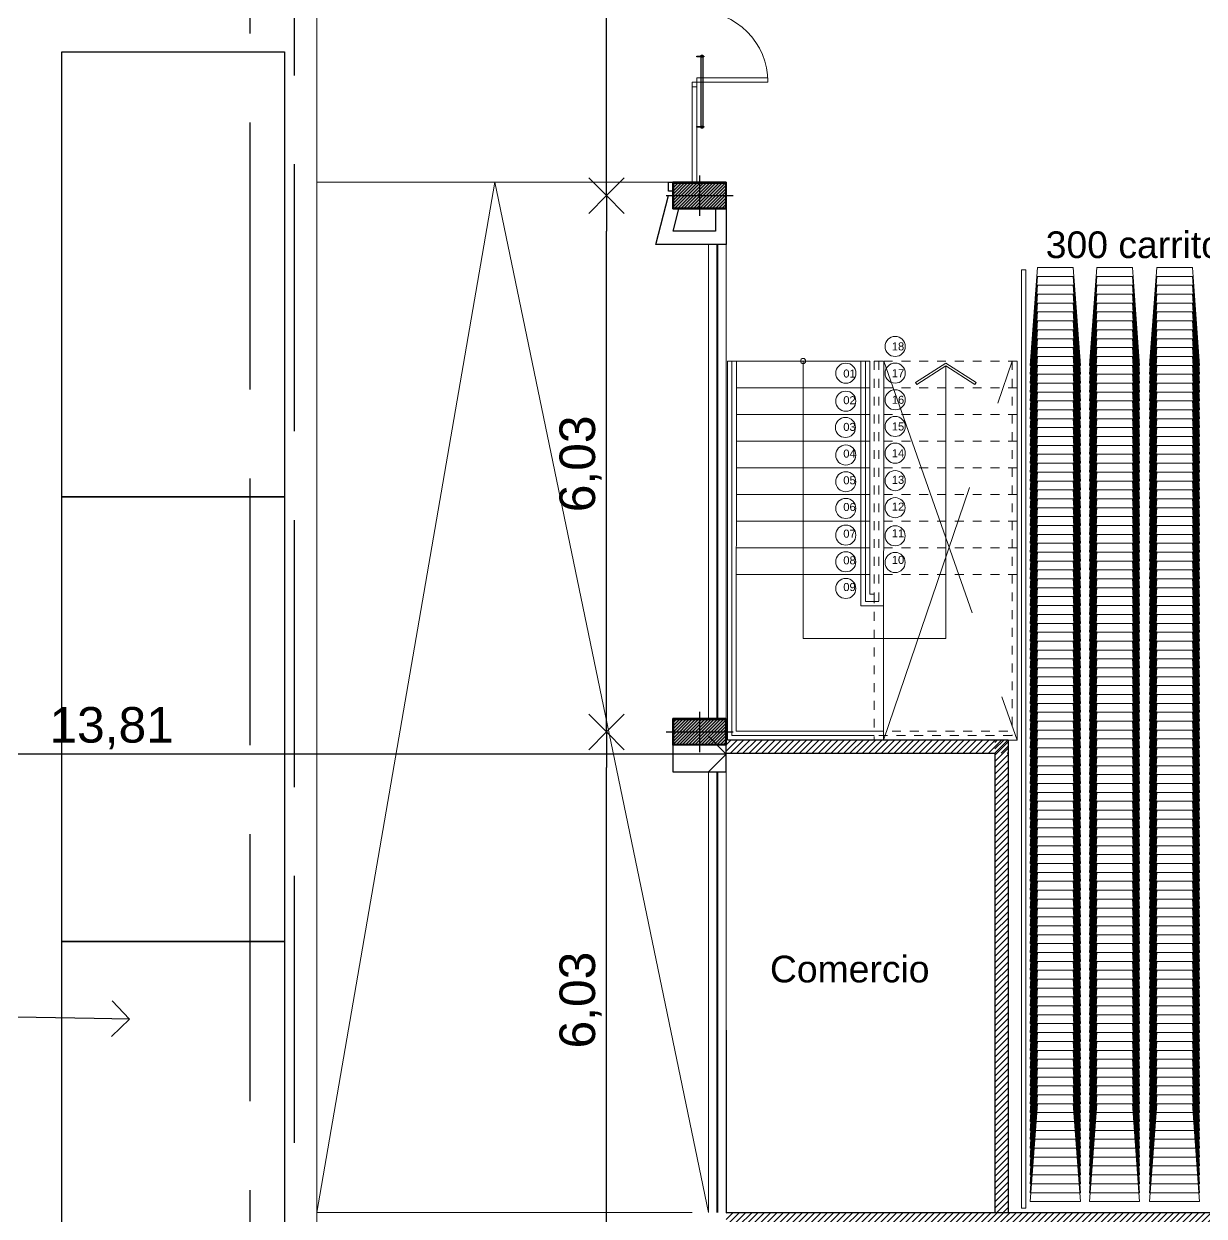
# Model space of a CAD drawing. Extents: x 306 to 2240, y 18 to 779.
# Drawn here: x 636.75 to 650.01, y 349.75 to 363.15 of the extents above; entities that cross this region are included whole.
import ezdxf

# ---------------------------------------------------------------- set-up
doc = ezdxf.new("R2010")
doc.units = 0
doc.header["$MEASUREMENT"] = 0
doc.header["$PDMODE"] = 3
doc.linetypes.add('15', pattern=[4, 3, -1])
doc.linetypes.add('DASHED', pattern=[0.75, 0.5, -0.25])
for name, color, linetype in [('1005', 3, '15'), ('Aberturas', 2, 'Continuous'), ('Alzado 01', 1, 'Continuous'), ('CONTORNOS', 1, 'Continuous'), ('COTAS', 2, 'Continuous'), ('DURLOCK', 40, 'Continuous'), ('EQUIPAMIENTO SUPER', 1, 'Continuous'), ('EQUIPAMIENTOS APOYO', 1, 'Continuous'), ('Escalera', 2, 'Continuous'), ('Estructura Color', 90, 'Continuous'), ('Estructura Textura', 1, 'Continuous'), ('FORMAVIGAS', 1, 'Continuous'), ('muros', 6, 'Continuous'), ('Nombre de locales', 3, 'Continuous'), ('Pilares', 4, 'Continuous'), ('PILARES SUBSUELO', 6, 'Continuous'), ('Piso', 1, 'Continuous'), ('Proyeccion', 1, 'Continuous'), ('SANITARIOS', 1, 'Continuous'), ('Telaio', 7, 'Continuous'), ('VIDRIO', 8, 'Continuous')]:
    doc.layers.add(name, color=color, linetype=linetype)
doc.styles.add('arial', font='arial.ttf')
doc.styles.get("Standard").update_dxf_attribs({"font": 'arial.ttf'})
doc.dimstyles.new('Cota 200', dxfattribs={"dimtxt": 0.4, "dimasz": 0.4, "dimexe": 1.25, "dimexo": 0.625, "dimgap": 0.05, "dimtad": 1, "dimzin": 1, "dimtxsty": 'arial', "dimblk": 'OPEN90', "dimcen": 0, "dimse1": 1, "dimse2": 1, "dimclrd": 1, "dimclrt": 2, "dimadec": 0, "dimazin": 0, "dimtfac": 1, "dimtix": 1, "dimtmove": 0, "dimatfit": 3, "dimldrblk": 'OPEN90', "dimfxl": 1, "dimarcsym": 0})

# ---------------------------------------------------------------- blocks, each defined once
blk = doc.blocks.new('_Open90')
at = {"color": 0, "linetype": 'ByBlock', "lineweight": -2}
for p, q in [((-0.5, 0.5), (0, 0)), ((0, 0), (-1, 0)), ((0, 0), (-0.5, -0.5))]:
    blk.add_line(p, q, dxfattribs=at)
blk = doc.blocks.new('*D141')
at = {"layer": 'COTAS', "color": 1, "linetype": 'Continuous', "lineweight": -2, "transparency": 16777216}
blk.add_line((644.24, 354.943), (631.228, 354.943), dxfattribs=at)
at = {"layer": 'Defpoints', "color": 0, "transparency": 16777216}
for p in [(630.828, 355.366), (644.64, 355.288, 0), (630.828, 354.943)]:
    blk.add_point(p, dxfattribs=at)
at = {"layer": 'COTAS', "color": 1, "lineweight": -2, "transparency": 16777216, "xscale": 0.4, "yscale": 0.4, "zscale": 0.4, "rotation": 180}
blk.add_blockref('_Open90', (630.828, 354.943), dxfattribs=at)
at = {"layer": 'COTAS', "color": 1, "lineweight": -2, "transparency": 16777216, "xscale": 0.4, "yscale": 0.4, "zscale": 0.4}
blk.add_blockref('_Open90', (644.64, 354.943), dxfattribs=at)
at = {"layer": 'COTAS', "color": 2, "transparency": 16777216, "insert": (637.734, 355.234), "char_height": 0.4, "attachment_point": 5, "style": 'arial'}
blk.add_mtext('13,81', dxfattribs=at)
blk = doc.blocks.new('*D142')
at = {"layer": 'COTAS', "color": 1, "linetype": 'Continuous', "lineweight": -2, "transparency": 16777216}
blk.add_line((637.536, 351.97), (631.175, 352.072), dxfattribs=at)
at = {"layer": 'Defpoints', "color": 0, "transparency": 16777216}
for p in [(630.775, 352.079), (630.771, 351.79), (637.931, 351.675, 0)]:
    blk.add_point(p, dxfattribs=at)
at = {"layer": 'COTAS', "color": 1, "lineweight": -2, "transparency": 16777216, "xscale": 0.4, "yscale": 0.4, "zscale": 0.4}
for p, rotation in [((630.775, 352.079), 179.0799777979095), ((637.936, 351.964), 359.0799777979095)]:
    blk.add_blockref('_Open90', p, dxfattribs=dict(at, rotation=rotation))
at = {"layer": 'COTAS', "color": 2, "transparency": 16777216, "insert": (634.36, 352.311), "char_height": 0.4, "attachment_point": 5, "rotation": 359.08, "style": 'arial'}
blk.add_mtext('7,16', dxfattribs=at)
blk = doc.blocks.new('ecalera')
at = {"layer": '1005', "color": 1, "linetype": 'DASHED', "lineweight": 0, "ltscale": 0.1}
for p, q in [((-1.604, 4.26), (-1.604, 1.64)), ((-1.552, 4.26), (-1.554, 1.558)), ((-1.499, 4.26), (0.001, 4.26)), ((-1.499, 3.96), (0.001, 3.96)), ((-1.499, 3.66), (0.001, 3.66)), ((-1.499, 3.36), (0.001, 3.36)), ((-1.499, 3.06), (0.001, 3.06)), ((-1.499, 2.76), (0.001, 2.76)), ((-1.499, 2.46), (0.001, 2.46)), ((-1.499, 2.16), (0.001, 2.16)), ((-1.499, 1.86), (0.001, 1.86)), ((-1.604, 1.64), (-1.605, 0)), ((-1.605, 0.1), (-0.105, 0.1)), ((-0.055, 0.05), (-1.605, 0.05))]:
    blk.add_line(p, q, dxfattribs=at)
at = {"layer": '1005', "lineweight": 0}
for p, q in [((-1.502, 0), (-0.054, 4.26)), ((-1.499, 4.26), (0, 0))]:
    blk.add_line(p, q, dxfattribs=at)
at = {"layer": 'Escalera', "linetype": 'Continuous', "lineweight": 0, "ltscale": 0.1}
for p, q in [((-3.254, 4.261), (-3.255, 0.001)), ((-3.204, 4.261), (-3.205, 0.051)), ((-3.154, 4.261), (-3.155, 0.101)), ((-1.654, 4.26), (-3.154, 4.261)), ((-1.754, 4.26), (-1.754, 1.508)), ((-1.704, 4.26), (-1.704, 1.558)), ((-1.654, 4.26), (-1.654, 1.64)), ((-1.654, 3.96), (-3.154, 3.961)), ((-1.654, 3.66), (-3.154, 3.661)), ((-1.654, 3.36), (-3.154, 3.361)), ((-1.654, 3.06), (-3.154, 3.061)), ((-1.654, 2.76), (-3.154, 2.761)), ((-1.654, 2.46), (-3.154, 2.461)), ((-1.654, 2.16), (-3.154, 2.161)), ((-1.654, 1.86), (-3.154, 1.861)), ((-1.604, 1.64), (-1.654, 1.64)), ((-1.604, 1.508), (-1.754, 1.508)), ((-1.604, 1.558), (-1.704, 1.558)), ((-3.255, 0.001), (-1.605, 0)), ((-1.605, 0.05), (-3.205, 0.051)), ((-1.605, 0.1), (-3.155, 0.101))]:
    blk.add_line(p, q, dxfattribs=at)
at = {"layer": 'Escalera', "linetype": 'DASHED', "lineweight": 0, "ltscale": 0.1}
for p, q in [((-3.254, 4.261), (-3.204, 4.261)), ((-3.204, 4.261), (-3.154, 4.261))]:
    blk.add_line(p, q, dxfattribs=at)
at = {"layer": 'Escalera', "color": 1, "linetype": 'DASHED', "lineweight": 0, "ltscale": 0.1}
for p, q in [((-1.604, 4.26), (-1.5, 4.26)), ((-0.054, 4.26), (-0.055, 0.05)), ((-0.054, 4.26), (0.002, 4.26))]:
    blk.add_line(p, q, dxfattribs=at)
at = {"layer": 'FORMAVIGAS', "lineweight": 0}
blk.add_line((-1.499, 4.26), (-1.502, 0), dxfattribs=at)
at = {"layer": 'Piso', "lineweight": 0}
for p in [(0.001, 4.26), (-1.605, 0)]:
    blk.add_line(p, (0, 0), dxfattribs=at)
blk.add_circle((-2.404, 4.261), 0.0291, dxfattribs=at)
at = {"layer": 'Proyeccion', "lineweight": 0}
for centre in [(-1.37, 4.425), (-1.924, 4.124), (-1.37, 4.125), (-1.925, 3.809), (-1.37, 3.825), (-1.929, 3.514), (-1.37, 3.525), (-1.925, 3.204), (-1.37, 3.225), (-1.925, 2.904), (-1.37, 2.916), (-1.925, 2.604), (-1.371, 2.612), (-1.925, 2.304), (-1.371, 2.296), (-1.925, 2.004), (-1.371, 1.996), (-1.925, 1.704)]:
    blk.add_circle(centre, 0.113, dxfattribs=at)
at = {"layer": 'SANITARIOS', "lineweight": 0}
for p, q in [((-1.604, 1.558), (-1.554, 1.558)), ((-1.604, 1.508), (-1.504, 1.508))]:
    blk.add_line(p, q, dxfattribs=at)
blk.add_lwpolyline([(-0.801, 4.205), (-0.802, 1.14), (-2.405, 1.141), (-2.404, 4.261)], dxfattribs=at)
blk.add_lwpolyline([(-0.473, 3.998), (-0.46, 4.019), (-0.801, 4.235), (-1.141, 4.019), (-1.128, 3.998), (-0.801, 4.206)], close=True, dxfattribs=at)
at = {"layer": 'Escalera', "lineweight": 0, "char_height": 0.09, "width": 0.16127, "attachment_point": 9, "rotation": 359.9805}
for s, insert in [('18', (-1.268, 4.379)), ('01', (-1.813, 4.074)), ('17', (-1.268, 4.079)), ('02', (-1.813, 3.774)), ('16', (-1.268, 3.779)), ('03', (-1.813, 3.474)), ('15', (-1.268, 3.479)), ('04', (-1.813, 3.174)), ('14', (-1.268, 3.179)), ('05', (-1.813, 2.874)), ('13', (-1.268, 2.879)), ('06', (-1.813, 2.574)), ('12', (-1.268, 2.579)), ('07', (-1.813, 2.274)), ('11', (-1.268, 2.279)), ('08', (-1.813, 1.974)), ('10', (-1.268, 1.979)), ('09', (-1.813, 1.674))]:
    blk.add_mtext(s, dxfattribs=dict(at, insert=insert))
blk = doc.blocks.new('p 80 mampara')
at = {"lineweight": 0}
blk.add_line((0, 0.85), (0.05, 0.85), dxfattribs=at)
for points in [[(-0.8, 0.05), (0, 0.05), (0, 0.1), (-0.8, 0.1)], [(0.05, 0), (0, 0), (0, 0.05), (0.05, 0.05)]]:
    blk.add_lwpolyline(points, close=True, dxfattribs=at)
blk.add_arc((0, 0.05), 0.8, 90, 180, dxfattribs=at)
blk = doc.blocks.new('barra antipanico')
at = {"layer": 'EQUIPAMIENTO SUPER'}
for points in [[(645.655, 363.141), (645.655, 363.151), (645.735, 363.151), (645.735, 363.141)], [(645.705, 363.151), (645.705, 363.161), (645.725, 363.161), (645.725, 363.151)], [(645.705, 362.361), (645.705, 363.141), (645.725, 363.141), (645.725, 362.361)], [(645.655, 362.351), (645.655, 362.361), (645.735, 362.361), (645.735, 362.351)], [(645.705, 362.341), (645.705, 362.351), (645.725, 362.351), (645.725, 362.341)]]:
    blk.add_lwpolyline(points, close=True, dxfattribs=at)
blk = doc.blocks.new('Pilar 30x60')
at = {"layer": 'Estructura Color'}
h = blk.add_hatch(color=256, dxfattribs=at)
h.dxf.hatch_style = 1
h.paths.add_polyline_path([(-0.59, -0.14), (-0.59, 0.14), (-0.01, 0.14), (-0.01, -0.14)])
at = {"layer": 'Estructura Textura'}
h = blk.add_hatch(dxfattribs=at)
h.set_pattern_fill('_USER', color=256, scale=0.025, angle=45, pattern_type=0)
h.set_pattern_definition([(45, (0, 0), (-0.0176777, 0.0176777), [])])
h.paths.add_polyline_path([(-0.6, -0.15), (-0.6, 0.15), (0, 0.15), (0, -0.15)])
at = {"layer": 'Estructura Color'}
blk.add_lwpolyline([(-0.59, -0.14), (-0.59, 0.14), (-0.01, 0.14), (-0.01, -0.14)], close=True, dxfattribs=at)
at = {"layer": 'PILARES SUBSUELO', "color": 1}
for p, q in [((-0.3, 0.227), (-0.3, -0.227)), ((-0.677, 0), (0.077, 0))]:
    blk.add_line(p, q, dxfattribs=at)
at = {"layer": 'PILARES SUBSUELO'}
blk.add_lwpolyline([(-0.6, -0.15), (-0.6, 0.15), (0, 0.15), (0, -0.15)], close=True, dxfattribs=at)
blk = doc.blocks.new('A$C0D4F00F9')
at = {"layer": 'muros', "color": 5}
for p, q in [((0.7, 0.791), (0, 0.791)), ((0, 0.791), (0, 0)), ((0.4, 0.671), (0.15, 0.671)), ((0.15, 0.671), (0.15, 0.193)), ((0.7, 0.141), (0.7, 0.791)), ((0, 0), (0.55, 0.141)), ((0.15, 0.193), (0.4, 0.258)), ((0.55, 0.141), (0.55, 0.191)), ((0.55, 0.191), (0.6, 0.191)), ((0.6, 0.191), (0.6, 0.141)), ((0.6, 0.141), (0.7, 0.141))]:
    blk.add_line(p, q, dxfattribs=at)
at = {"layer": 'Pilares'}
blk.add_lwpolyline([(0.4, 0.791), (0.7, 0.791), (0.7, 0.191), (0.4, 0.191)], close=True, dxfattribs=at)
blk = doc.blocks.new('*D470')
at = {"color": 1, "linetype": 'Continuous', "lineweight": -2, "transparency": 16777216}
blk.add_line((623.61, 403.022), (623.61, 343.533), dxfattribs=at)
at = {"layer": 'Defpoints', "color": 0, "transparency": 16777216}
for p in [(643.963, 403.422, 0), (623.61, 343.133), (643.963, 343.133, 0)]:
    blk.add_point(p, dxfattribs=at)
at = {"color": 1, "lineweight": -2, "transparency": 16777216, "xscale": 0.4, "yscale": 0.4, "zscale": 0.4}
for p, rotation in [((623.61, 403.422), 90), ((623.61, 343.133), 270)]:
    blk.add_blockref('_Open90', p, dxfattribs=dict(at, rotation=rotation))
at = {"color": 2, "transparency": 16777216, "insert": (623.32, 373.278), "char_height": 0.4, "attachment_point": 5, "rotation": 90, "style": 'arial'}
blk.add_mtext('60,29', dxfattribs=at)
blk = doc.blocks.new('*D473')
at = {"color": 1, "linetype": 'Continuous', "lineweight": -2, "transparency": 16777216}
blk.add_line((643.294, 349.562), (643.294, 354.791), dxfattribs=at)
at = {"layer": 'Defpoints', "color": 0, "transparency": 16777216}
for p in [(643.294, 355.191, 0), (643.294, 355.191), (643.294, 349.162)]:
    blk.add_point(p, dxfattribs=at)
at = {"color": 1, "lineweight": -2, "transparency": 16777216, "xscale": 0.4, "yscale": 0.4, "zscale": 0.4}
for p, rotation in [((643.294, 355.191), 90), ((643.294, 349.162), 270)]:
    blk.add_blockref('_Open90', p, dxfattribs=dict(at, rotation=rotation))
at = {"color": 2, "transparency": 16777216, "insert": (643.003, 352.177), "char_height": 0.4, "attachment_point": 5, "rotation": 90, "style": 'arial'}
blk.add_mtext('6,03', dxfattribs=at)
blk = doc.blocks.new('*D474')
at = {"color": 1, "linetype": 'Continuous', "lineweight": -2, "transparency": 16777216}
blk.add_line((643.294, 355.591), (643.294, 360.82), dxfattribs=at)
at = {"layer": 'Defpoints', "color": 0, "transparency": 16777216}
for p in [(643.294, 361.22, 0), (643.294, 361.22), (643.294, 355.191)]:
    blk.add_point(p, dxfattribs=at)
at = {"color": 1, "lineweight": -2, "transparency": 16777216, "xscale": 0.4, "yscale": 0.4, "zscale": 0.4}
for p, rotation in [((643.294, 361.22), 90), ((643.294, 355.191), 270)]:
    blk.add_blockref('_Open90', p, dxfattribs=dict(at, rotation=rotation))
at = {"color": 2, "transparency": 16777216, "insert": (643.003, 358.205), "char_height": 0.4, "attachment_point": 5, "rotation": 90, "style": 'arial'}
blk.add_mtext('6,03', dxfattribs=at)
blk = doc.blocks.new('*D475')
at = {"color": 1, "linetype": 'Continuous', "lineweight": -2, "transparency": 16777216}
blk.add_line((643.294, 361.62), (643.294, 366.849), dxfattribs=at)
at = {"layer": 'Defpoints', "color": 0, "transparency": 16777216}
for p in [(643.294, 367.249, 0), (643.294, 367.249), (643.294, 361.22)]:
    blk.add_point(p, dxfattribs=at)
at = {"color": 1, "lineweight": -2, "transparency": 16777216, "xscale": 0.4, "yscale": 0.4, "zscale": 0.4}
for p, rotation in [((643.294, 367.249), 90), ((643.294, 361.22), 270)]:
    blk.add_blockref('_Open90', p, dxfattribs=dict(at, rotation=rotation))
at = {"color": 2, "transparency": 16777216, "insert": (643.003, 364.234), "char_height": 0.4, "attachment_point": 5, "rotation": 90, "style": 'arial'}
blk.add_mtext('6,03', dxfattribs=at)

msp = doc.modelspace()

# ---------------------------------------------------------------- hatches: boundary and pattern name
at = {"layer": 'DURLOCK'}
h = msp.add_hatch(dxfattribs=at)
h.set_pattern_fill('ANSI31', color=256, scale=0.4)
h.set_pattern_definition([(45, (-0.448653, -1.330553), (-0.035355339, 0.035355339), [])])
h.paths.add_polyline_path([(644.64, 355.101), (647.808, 355.101), (647.808, 354.951), (644.64, 354.951)])
h = msp.add_hatch(dxfattribs=at)
h.set_pattern_fill('ANSI31', color=256, scale=0.4)
h.set_pattern_definition([(45, (-0.232247, -0.78393), (-0.035355339, 0.035355339), [])])
h.paths.add_polyline_path([(647.658, 355.101), (647.807, 355.1), (647.808, 349.787), (647.658, 349.787)])
h = msp.add_hatch(dxfattribs=at)
h.set_pattern_fill('ANSI31', color=256, scale=0.4)
h.set_pattern_definition([(45, (-0.232247, -0.93372), (-0.035355339, 0.035355339), [])])
h.paths.add_polyline_path([(644.64, 349.788), (650.786, 349.788), (650.786, 349.638), (644.64, 349.638)])

# ---------------------------------------------------------------- linework, layer by layer
msp.add_line((644.64, 351.838, 0), (644.64, 349.788, 0))
at = {"elevation": 0}
msp.add_lwpolyline([(644.04, 354.741), (644.64, 354.741), (644.64, 355.341), (644.04, 355.341)], close=True, dxfattribs=at)
at = {"layer": '1005'}
for p, q in [((639.285, 398.041, 0), (639.285, 342.983, 0)), ((639.785, 397.572, 0), (639.785, 343.452, 0))]:
    msp.add_line(p, q, dxfattribs=at)
at = {"layer": 'Aberturas', "lineweight": 0}
for p, q in [((644.258, 362.445, 0), (644.258, 361.37, 0)), ((644.308, 362.445, 0), (644.258, 362.445, 0)), ((644.308, 362.445, 0), (644.308, 361.49, 0)), ((644.308, 362.445, 0), (644.308, 361.37, 0)), ((644.535, 360.67, 0), (644.535, 355.341, 0)), ((644.545, 360.67, 0), (644.545, 355.341, 0)), ((644.535, 354.741, 0), (644.535, 349.788, 0)), ((644.545, 354.741, 0), (644.545, 349.788, 0))]:
    msp.add_line(p, q, dxfattribs=at)
at = {"layer": 'CONTORNOS'}
for p, q in [((644.653, 355.101, 0), (647.808, 355.101, 0)), ((647.807, 355.1, 0), (647.808, 349.787, 0)), ((644.64, 354.951, 0), (647.658, 354.951, 0)), ((647.658, 354.951, 0), (647.658, 349.787, 0)), ((644.64, 349.788, 0), (650.786, 349.788, 0))]:
    msp.add_line(p, q, dxfattribs=at)
at = {"layer": 'EQUIPAMIENTO SUPER', "lineweight": 0, "ltscale": 2, "elevation": 0}
for points in [[(648.619, 359.312), (648.537, 360.412), (648.137, 360.412), (648.054, 359.312)], [(649.284, 359.312), (649.202, 360.412), (648.802, 360.412), (648.719, 359.312)], [(649.958, 359.312), (649.876, 360.412), (649.476, 360.412), (649.393, 359.312)], [(648.619, 359.212), (648.537, 360.312), (648.137, 360.312), (648.054, 359.212)], [(649.284, 359.212), (649.202, 360.312), (648.802, 360.312), (648.719, 359.212)], [(649.958, 359.212), (649.876, 360.312), (649.476, 360.312), (649.393, 359.212)], [(648.619, 359.112), (648.537, 360.212), (648.137, 360.212), (648.054, 359.112)], [(649.284, 359.112), (649.202, 360.212), (648.802, 360.212), (648.719, 359.112)], [(649.958, 359.112), (649.876, 360.212), (649.476, 360.212), (649.393, 359.112)], [(648.619, 359.012), (648.537, 360.112), (648.137, 360.112), (648.054, 359.012)], [(648.619, 358.912), (648.537, 360.012), (648.137, 360.012), (648.054, 358.912)], [(649.284, 359.012), (649.202, 360.112), (648.802, 360.112), (648.719, 359.012)], [(649.284, 358.912), (649.202, 360.012), (648.802, 360.012), (648.719, 358.912)], [(649.958, 359.012), (649.876, 360.112), (649.476, 360.112), (649.393, 359.012)], [(649.958, 358.912), (649.876, 360.012), (649.476, 360.012), (649.393, 358.912)], [(648.619, 358.812), (648.537, 359.912), (648.137, 359.912), (648.054, 358.812)], [(648.619, 358.812), (648.537, 359.912), (648.137, 359.912), (648.054, 358.812)], [(649.284, 358.812), (649.202, 359.912), (648.802, 359.912), (648.719, 358.812)], [(649.284, 358.812), (649.202, 359.912), (648.802, 359.912), (648.719, 358.812)], [(649.958, 358.812), (649.876, 359.912), (649.476, 359.912), (649.393, 358.812)], [(649.958, 358.812), (649.876, 359.912), (649.476, 359.912), (649.393, 358.812)], [(648.619, 358.712), (648.537, 359.812), (648.137, 359.812), (648.054, 358.712)], [(649.284, 358.712), (649.202, 359.812), (648.802, 359.812), (648.719, 358.712)], [(649.958, 358.712), (649.876, 359.812), (649.476, 359.812), (649.393, 358.712)], [(648.619, 358.612), (648.537, 359.712), (648.137, 359.712), (648.054, 358.612)], [(648.619, 358.512), (648.537, 359.612), (648.137, 359.612), (648.054, 358.512)], [(649.284, 358.612), (649.202, 359.712), (648.802, 359.712), (648.719, 358.612)], [(649.284, 358.512), (649.202, 359.612), (648.802, 359.612), (648.719, 358.512)], [(649.958, 358.612), (649.876, 359.712), (649.476, 359.712), (649.393, 358.612)], [(649.958, 358.512), (649.876, 359.612), (649.476, 359.612), (649.393, 358.512)], [(648.619, 358.412), (648.537, 359.512), (648.137, 359.512), (648.054, 358.412)], [(649.284, 358.412), (649.202, 359.512), (648.802, 359.512), (648.719, 358.412)], [(649.958, 358.412), (649.876, 359.512), (649.476, 359.512), (649.393, 358.412)], [(648.619, 358.312), (648.537, 359.412), (648.137, 359.412), (648.054, 358.312)], [(649.284, 358.312), (649.202, 359.412), (648.802, 359.412), (648.719, 358.312)], [(649.958, 358.312), (649.876, 359.412), (649.476, 359.412), (649.393, 358.312)], [(648.619, 358.212), (648.537, 359.312), (648.137, 359.312), (648.054, 358.212)], [(648.619, 358.112), (648.537, 359.212), (648.137, 359.212), (648.054, 358.112)], [(649.284, 358.212), (649.202, 359.312), (648.802, 359.312), (648.719, 358.212)], [(649.284, 358.112), (649.202, 359.212), (648.802, 359.212), (648.719, 358.112)], [(649.958, 358.212), (649.876, 359.312), (649.476, 359.312), (649.393, 358.212)], [(649.958, 358.112), (649.876, 359.212), (649.476, 359.212), (649.393, 358.112)], [(648.619, 358.012), (648.537, 359.112), (648.137, 359.112), (648.054, 358.012)], [(649.284, 358.012), (649.202, 359.112), (648.802, 359.112), (648.719, 358.012)], [(649.958, 358.012), (649.876, 359.112), (649.476, 359.112), (649.393, 358.012)], [(648.619, 357.912), (648.537, 359.012), (648.137, 359.012), (648.054, 357.912)], [(649.284, 357.912), (649.202, 359.012), (648.802, 359.012), (648.719, 357.912)], [(649.958, 357.912), (649.876, 359.012), (649.476, 359.012), (649.393, 357.912)], [(648.619, 357.812), (648.537, 358.912), (648.137, 358.912), (648.054, 357.812)], [(648.619, 357.712), (648.537, 358.812), (648.137, 358.812), (648.054, 357.712)], [(649.284, 357.812), (649.202, 358.912), (648.802, 358.912), (648.719, 357.812)], [(649.284, 357.712), (649.202, 358.812), (648.802, 358.812), (648.719, 357.712)], [(649.958, 357.812), (649.876, 358.912), (649.476, 358.912), (649.393, 357.812)], [(649.958, 357.712), (649.876, 358.812), (649.476, 358.812), (649.393, 357.712)], [(648.619, 357.612), (648.537, 358.712), (648.137, 358.712), (648.054, 357.612)], [(649.284, 357.612), (649.202, 358.712), (648.802, 358.712), (648.719, 357.612)], [(649.958, 357.612), (649.876, 358.712), (649.476, 358.712), (649.393, 357.612)], [(648.619, 357.512), (648.537, 358.612), (648.137, 358.612), (648.054, 357.512)], [(649.284, 357.512), (649.202, 358.612), (648.802, 358.612), (648.719, 357.512)], [(649.958, 357.512), (649.876, 358.612), (649.476, 358.612), (649.393, 357.512)], [(648.619, 357.412), (648.537, 358.512), (648.137, 358.512), (648.054, 357.412)], [(648.619, 357.312), (648.537, 358.412), (648.137, 358.412), (648.054, 357.312)], [(649.284, 357.412), (649.202, 358.512), (648.802, 358.512), (648.719, 357.412)], [(649.284, 357.312), (649.202, 358.412), (648.802, 358.412), (648.719, 357.312)], [(649.958, 357.412), (649.876, 358.512), (649.476, 358.512), (649.393, 357.412)], [(649.958, 357.312), (649.876, 358.412), (649.476, 358.412), (649.393, 357.312)], [(648.619, 357.212), (648.537, 358.312), (648.137, 358.312), (648.054, 357.212)], [(649.284, 357.212), (649.202, 358.312), (648.802, 358.312), (648.719, 357.212)], [(649.958, 357.212), (649.876, 358.312), (649.476, 358.312), (649.393, 357.212)], [(648.619, 357.112), (648.537, 358.212), (648.137, 358.212), (648.054, 357.112)], [(649.284, 357.112), (649.202, 358.212), (648.802, 358.212), (648.719, 357.112)], [(649.958, 357.112), (649.876, 358.212), (649.476, 358.212), (649.393, 357.112)], [(648.619, 357.012), (648.537, 358.112), (648.137, 358.112), (648.054, 357.012)], [(648.619, 356.912), (648.537, 358.012), (648.137, 358.012), (648.054, 356.912)], [(649.284, 357.012), (649.202, 358.112), (648.802, 358.112), (648.719, 357.012)], [(649.284, 356.912), (649.202, 358.012), (648.802, 358.012), (648.719, 356.912)], [(649.958, 357.012), (649.876, 358.112), (649.476, 358.112), (649.393, 357.012)], [(649.958, 356.912), (649.876, 358.012), (649.476, 358.012), (649.393, 356.912)], [(648.619, 356.812), (648.537, 357.912), (648.137, 357.912), (648.054, 356.812)], [(649.284, 356.812), (649.202, 357.912), (648.802, 357.912), (648.719, 356.812)], [(649.958, 356.812), (649.876, 357.912), (649.476, 357.912), (649.393, 356.812)], [(648.619, 356.712), (648.537, 357.812), (648.137, 357.812), (648.054, 356.712)], [(649.284, 356.712), (649.202, 357.812), (648.802, 357.812), (648.719, 356.712)], [(649.958, 356.712), (649.876, 357.812), (649.476, 357.812), (649.393, 356.712)], [(648.619, 356.612), (648.537, 357.712), (648.137, 357.712), (648.054, 356.612)], [(648.619, 356.512), (648.537, 357.612), (648.137, 357.612), (648.054, 356.512)], [(649.284, 356.612), (649.202, 357.712), (648.802, 357.712), (648.719, 356.612)], [(649.284, 356.512), (649.202, 357.612), (648.802, 357.612), (648.719, 356.512)], [(649.958, 356.612), (649.876, 357.712), (649.476, 357.712), (649.393, 356.612)], [(649.958, 356.512), (649.876, 357.612), (649.476, 357.612), (649.393, 356.512)], [(648.619, 356.412), (648.537, 357.512), (648.137, 357.512), (648.054, 356.412)], [(649.284, 356.412), (649.202, 357.512), (648.802, 357.512), (648.719, 356.412)], [(649.958, 356.412), (649.876, 357.512), (649.476, 357.512), (649.393, 356.412)], [(648.619, 356.312), (648.537, 357.412), (648.137, 357.412), (648.054, 356.312)], [(649.284, 356.312), (649.202, 357.412), (648.802, 357.412), (648.719, 356.312)], [(649.958, 356.312), (649.876, 357.412), (649.476, 357.412), (649.393, 356.312)], [(648.619, 356.212), (648.537, 357.312), (648.137, 357.312), (648.054, 356.212)], [(648.619, 356.112), (648.537, 357.212), (648.137, 357.212), (648.054, 356.112)], [(649.284, 356.212), (649.202, 357.312), (648.802, 357.312), (648.719, 356.212)], [(649.284, 356.112), (649.202, 357.212), (648.802, 357.212), (648.719, 356.112)], [(649.958, 356.212), (649.876, 357.312), (649.476, 357.312), (649.393, 356.212)], [(649.958, 356.112), (649.876, 357.212), (649.476, 357.212), (649.393, 356.112)], [(648.619, 356.012), (648.537, 357.112), (648.137, 357.112), (648.054, 356.012)], [(649.284, 356.012), (649.202, 357.112), (648.802, 357.112), (648.719, 356.012)], [(649.958, 356.012), (649.876, 357.112), (649.476, 357.112), (649.393, 356.012)], [(648.619, 355.912), (648.537, 357.012), (648.137, 357.012), (648.054, 355.912)], [(649.284, 355.912), (649.202, 357.012), (648.802, 357.012), (648.719, 355.912)], [(649.958, 355.912), (649.876, 357.012), (649.476, 357.012), (649.393, 355.912)], [(648.619, 355.812), (648.537, 356.912), (648.137, 356.912), (648.054, 355.812)], [(648.619, 355.712), (648.537, 356.812), (648.137, 356.812), (648.054, 355.712)], [(649.284, 355.812), (649.202, 356.912), (648.802, 356.912), (648.719, 355.812)], [(649.284, 355.712), (649.202, 356.812), (648.802, 356.812), (648.719, 355.712)], [(649.958, 355.812), (649.876, 356.912), (649.476, 356.912), (649.393, 355.812)], [(649.958, 355.712), (649.876, 356.812), (649.476, 356.812), (649.393, 355.712)], [(648.619, 355.612), (648.537, 356.712), (648.137, 356.712), (648.054, 355.612)], [(649.284, 355.612), (649.202, 356.712), (648.802, 356.712), (648.719, 355.612)], [(649.958, 355.612), (649.876, 356.712), (649.476, 356.712), (649.393, 355.612)], [(648.619, 355.512), (648.537, 356.612), (648.137, 356.612), (648.054, 355.512)], [(649.284, 355.512), (649.202, 356.612), (648.802, 356.612), (648.719, 355.512)], [(649.958, 355.512), (649.876, 356.612), (649.476, 356.612), (649.393, 355.512)], [(648.619, 355.412), (648.537, 356.512), (648.137, 356.512), (648.054, 355.412)], [(648.619, 355.312), (648.537, 356.412), (648.137, 356.412), (648.054, 355.312)], [(649.284, 355.412), (649.202, 356.512), (648.802, 356.512), (648.719, 355.412)], [(649.284, 355.312), (649.202, 356.412), (648.802, 356.412), (648.719, 355.312)], [(649.958, 355.412), (649.876, 356.512), (649.476, 356.512), (649.393, 355.412)], [(649.958, 355.312), (649.876, 356.412), (649.476, 356.412), (649.393, 355.312)], [(648.619, 355.212), (648.537, 356.312), (648.137, 356.312), (648.054, 355.212)], [(649.284, 355.212), (649.202, 356.312), (648.802, 356.312), (648.719, 355.212)], [(649.958, 355.212), (649.876, 356.312), (649.476, 356.312), (649.393, 355.212)], [(648.619, 355.112), (648.537, 356.212), (648.137, 356.212), (648.054, 355.112)], [(649.284, 355.112), (649.202, 356.212), (648.802, 356.212), (648.719, 355.112)], [(649.958, 355.112), (649.876, 356.212), (649.476, 356.212), (649.393, 355.112)], [(648.619, 355.012), (648.537, 356.112), (648.137, 356.112), (648.054, 355.012)], [(648.619, 354.912), (648.537, 356.012), (648.137, 356.012), (648.054, 354.912)], [(649.284, 355.012), (649.202, 356.112), (648.802, 356.112), (648.719, 355.012)], [(649.284, 354.912), (649.202, 356.012), (648.802, 356.012), (648.719, 354.912)], [(649.958, 355.012), (649.876, 356.112), (649.476, 356.112), (649.393, 355.012)], [(649.958, 354.912), (649.876, 356.012), (649.476, 356.012), (649.393, 354.912)], [(648.619, 354.812), (648.537, 355.912), (648.137, 355.912), (648.054, 354.812)], [(649.284, 354.812), (649.202, 355.912), (648.802, 355.912), (648.719, 354.812)], [(649.958, 354.812), (649.876, 355.912), (649.476, 355.912), (649.393, 354.812)], [(648.619, 354.712), (648.537, 355.812), (648.137, 355.812), (648.054, 354.712)], [(649.284, 354.712), (649.202, 355.812), (648.802, 355.812), (648.719, 354.712)], [(649.958, 354.712), (649.876, 355.812), (649.476, 355.812), (649.393, 354.712)], [(648.619, 354.612), (648.537, 355.712), (648.137, 355.712), (648.054, 354.612)], [(648.619, 354.512), (648.537, 355.612), (648.137, 355.612), (648.054, 354.512)], [(649.284, 354.612), (649.202, 355.712), (648.802, 355.712), (648.719, 354.612)], [(649.284, 354.512), (649.202, 355.612), (648.802, 355.612), (648.719, 354.512)], [(649.958, 354.612), (649.876, 355.712), (649.476, 355.712), (649.393, 354.612)], [(649.958, 354.512), (649.876, 355.612), (649.476, 355.612), (649.393, 354.512)], [(648.619, 354.412), (648.537, 355.512), (648.137, 355.512), (648.054, 354.412)], [(649.284, 354.412), (649.202, 355.512), (648.802, 355.512), (648.719, 354.412)], [(649.958, 354.412), (649.876, 355.512), (649.476, 355.512), (649.393, 354.412)], [(648.619, 354.312), (648.537, 355.412), (648.137, 355.412), (648.054, 354.312)], [(649.284, 354.312), (649.202, 355.412), (648.802, 355.412), (648.719, 354.312)], [(649.958, 354.312), (649.876, 355.412), (649.476, 355.412), (649.393, 354.312)], [(648.619, 354.212), (648.537, 355.312), (648.137, 355.312), (648.054, 354.212)], [(648.619, 354.112), (648.537, 355.212), (648.137, 355.212), (648.054, 354.112)], [(649.284, 354.212), (649.202, 355.312), (648.802, 355.312), (648.719, 354.212)], [(649.284, 354.112), (649.202, 355.212), (648.802, 355.212), (648.719, 354.112)], [(649.958, 354.212), (649.876, 355.312), (649.476, 355.312), (649.393, 354.212)], [(649.958, 354.112), (649.876, 355.212), (649.476, 355.212), (649.393, 354.112)], [(648.619, 354.012), (648.537, 355.112), (648.137, 355.112), (648.054, 354.012)], [(649.284, 354.012), (649.202, 355.112), (648.802, 355.112), (648.719, 354.012)], [(649.958, 354.012), (649.876, 355.112), (649.476, 355.112), (649.393, 354.012)], [(648.619, 353.912), (648.537, 355.012), (648.137, 355.012), (648.054, 353.912)], [(649.284, 353.912), (649.202, 355.012), (648.802, 355.012), (648.719, 353.912)], [(649.958, 353.912), (649.876, 355.012), (649.476, 355.012), (649.393, 353.912)], [(648.619, 353.812), (648.537, 354.912), (648.137, 354.912), (648.054, 353.812)], [(648.619, 353.712), (648.537, 354.812), (648.137, 354.812), (648.054, 353.712)], [(649.284, 353.812), (649.202, 354.912), (648.802, 354.912), (648.719, 353.812)], [(649.284, 353.712), (649.202, 354.812), (648.802, 354.812), (648.719, 353.712)], [(649.958, 353.812), (649.876, 354.912), (649.476, 354.912), (649.393, 353.812)], [(649.958, 353.712), (649.876, 354.812), (649.476, 354.812), (649.393, 353.712)], [(648.619, 353.612), (648.537, 354.712), (648.137, 354.712), (648.054, 353.612)], [(649.284, 353.612), (649.202, 354.712), (648.802, 354.712), (648.719, 353.612)], [(649.958, 353.612), (649.876, 354.712), (649.476, 354.712), (649.393, 353.612)], [(648.619, 353.512), (648.537, 354.612), (648.137, 354.612), (648.054, 353.512)], [(648.619, 353.412), (648.537, 354.512), (648.137, 354.512), (648.054, 353.412)], [(649.284, 353.512), (649.202, 354.612), (648.802, 354.612), (648.719, 353.512)], [(649.284, 353.412), (649.202, 354.512), (648.802, 354.512), (648.719, 353.412)], [(649.958, 353.512), (649.876, 354.612), (649.476, 354.612), (649.393, 353.512)], [(649.958, 353.412), (649.876, 354.512), (649.476, 354.512), (649.393, 353.412)], [(648.619, 353.312), (648.537, 354.412), (648.137, 354.412), (648.054, 353.312)], [(649.284, 353.312), (649.202, 354.412), (648.802, 354.412), (648.719, 353.312)], [(649.958, 353.312), (649.876, 354.412), (649.476, 354.412), (649.393, 353.312)], [(648.619, 353.212), (648.537, 354.312), (648.137, 354.312), (648.054, 353.212)], [(649.284, 353.212), (649.202, 354.312), (648.802, 354.312), (648.719, 353.212)], [(649.958, 353.212), (649.876, 354.312), (649.476, 354.312), (649.393, 353.212)], [(648.619, 353.112), (648.537, 354.212), (648.137, 354.212), (648.054, 353.112)], [(648.619, 353.012), (648.537, 354.112), (648.137, 354.112), (648.054, 353.012)], [(649.284, 353.112), (649.202, 354.212), (648.802, 354.212), (648.719, 353.112)], [(649.284, 353.012), (649.202, 354.112), (648.802, 354.112), (648.719, 353.012)], [(649.958, 353.112), (649.876, 354.212), (649.476, 354.212), (649.393, 353.112)], [(649.958, 353.012), (649.876, 354.112), (649.476, 354.112), (649.393, 353.012)], [(648.619, 352.912), (648.537, 354.012), (648.137, 354.012), (648.054, 352.912)], [(649.284, 352.912), (649.202, 354.012), (648.802, 354.012), (648.719, 352.912)], [(649.958, 352.912), (649.876, 354.012), (649.476, 354.012), (649.393, 352.912)], [(648.619, 352.812), (648.537, 353.912), (648.137, 353.912), (648.054, 352.812)], [(649.284, 352.812), (649.202, 353.912), (648.802, 353.912), (648.719, 352.812)], [(649.958, 352.812), (649.876, 353.912), (649.476, 353.912), (649.393, 352.812)], [(648.619, 352.712), (648.537, 353.812), (648.137, 353.812), (648.054, 352.712)], [(648.619, 352.612), (648.537, 353.712), (648.137, 353.712), (648.054, 352.612)], [(649.284, 352.712), (649.202, 353.812), (648.802, 353.812), (648.719, 352.712)], [(649.284, 352.612), (649.202, 353.712), (648.802, 353.712), (648.719, 352.612)], [(649.958, 352.712), (649.876, 353.812), (649.476, 353.812), (649.393, 352.712)], [(649.958, 352.612), (649.876, 353.712), (649.476, 353.712), (649.393, 352.612)], [(648.619, 352.512), (648.537, 353.612), (648.137, 353.612), (648.054, 352.512)], [(649.284, 352.512), (649.202, 353.612), (648.802, 353.612), (648.719, 352.512)], [(649.958, 352.512), (649.876, 353.612), (649.476, 353.612), (649.393, 352.512)], [(648.619, 352.412), (648.537, 353.512), (648.137, 353.512), (648.054, 352.412)], [(649.284, 352.412), (649.202, 353.512), (648.802, 353.512), (648.719, 352.412)], [(649.958, 352.412), (649.876, 353.512), (649.476, 353.512), (649.393, 352.412)], [(648.619, 352.312), (648.537, 353.412), (648.137, 353.412), (648.054, 352.312)], [(648.619, 352.212), (648.537, 353.312), (648.137, 353.312), (648.054, 352.212)], [(649.284, 352.312), (649.202, 353.412), (648.802, 353.412), (648.719, 352.312)], [(649.284, 352.212), (649.202, 353.312), (648.802, 353.312), (648.719, 352.212)], [(649.958, 352.312), (649.876, 353.412), (649.476, 353.412), (649.393, 352.312)], [(649.958, 352.212), (649.876, 353.312), (649.476, 353.312), (649.393, 352.212)], [(648.619, 352.112), (648.537, 353.212), (648.137, 353.212), (648.054, 352.112)], [(649.284, 352.112), (649.202, 353.212), (648.802, 353.212), (648.719, 352.112)], [(649.958, 352.112), (649.876, 353.212), (649.476, 353.212), (649.393, 352.112)], [(648.619, 352.012), (648.537, 353.112), (648.137, 353.112), (648.054, 352.012)], [(649.284, 352.012), (649.202, 353.112), (648.802, 353.112), (648.719, 352.012)], [(649.958, 352.012), (649.876, 353.112), (649.476, 353.112), (649.393, 352.012)], [(648.619, 351.912), (648.537, 353.012), (648.137, 353.012), (648.054, 351.912)], [(648.619, 351.812), (648.537, 352.912), (648.137, 352.912), (648.054, 351.812)], [(649.284, 351.912), (649.202, 353.012), (648.802, 353.012), (648.719, 351.912)], [(649.284, 351.812), (649.202, 352.912), (648.802, 352.912), (648.719, 351.812)], [(649.958, 351.912), (649.876, 353.012), (649.476, 353.012), (649.393, 351.912)], [(649.958, 351.812), (649.876, 352.912), (649.476, 352.912), (649.393, 351.812)], [(648.619, 351.712), (648.537, 352.812), (648.137, 352.812), (648.054, 351.712)], [(649.284, 351.712), (649.202, 352.812), (648.802, 352.812), (648.719, 351.712)], [(649.958, 351.712), (649.876, 352.812), (649.476, 352.812), (649.393, 351.712)], [(648.619, 351.612), (648.537, 352.712), (648.137, 352.712), (648.054, 351.612)], [(649.284, 351.612), (649.202, 352.712), (648.802, 352.712), (648.719, 351.612)], [(649.958, 351.612), (649.876, 352.712), (649.476, 352.712), (649.393, 351.612)], [(648.619, 351.512), (648.537, 352.612), (648.137, 352.612), (648.054, 351.512)], [(648.619, 351.412), (648.537, 352.512), (648.137, 352.512), (648.054, 351.412)], [(649.284, 351.512), (649.202, 352.612), (648.802, 352.612), (648.719, 351.512)], [(649.284, 351.412), (649.202, 352.512), (648.802, 352.512), (648.719, 351.412)], [(649.958, 351.512), (649.876, 352.612), (649.476, 352.612), (649.393, 351.512)], [(649.958, 351.412), (649.876, 352.512), (649.476, 352.512), (649.393, 351.412)], [(648.619, 351.312), (648.537, 352.412), (648.137, 352.412), (648.054, 351.312)], [(649.284, 351.312), (649.202, 352.412), (648.802, 352.412), (648.719, 351.312)], [(649.958, 351.312), (649.876, 352.412), (649.476, 352.412), (649.393, 351.312)], [(648.619, 351.212), (648.537, 352.312), (648.137, 352.312), (648.054, 351.212)], [(649.284, 351.212), (649.202, 352.312), (648.802, 352.312), (648.719, 351.212)], [(649.958, 351.212), (649.876, 352.312), (649.476, 352.312), (649.393, 351.212)], [(648.619, 351.112), (648.537, 352.212), (648.137, 352.212), (648.054, 351.112)], [(648.619, 351.012), (648.537, 352.112), (648.137, 352.112), (648.054, 351.012)], [(649.284, 351.112), (649.202, 352.212), (648.802, 352.212), (648.719, 351.112)], [(649.284, 351.012), (649.202, 352.112), (648.802, 352.112), (648.719, 351.012)], [(649.958, 351.112), (649.876, 352.212), (649.476, 352.212), (649.393, 351.112)], [(649.958, 351.012), (649.876, 352.112), (649.476, 352.112), (649.393, 351.012)], [(648.619, 350.912), (648.537, 352.012), (648.137, 352.012), (648.054, 350.912)], [(649.284, 350.912), (649.202, 352.012), (648.802, 352.012), (648.719, 350.912)], [(649.958, 350.912), (649.876, 352.012), (649.476, 352.012), (649.393, 350.912)], [(648.619, 350.812), (648.537, 351.912), (648.137, 351.912), (648.054, 350.812)], [(649.284, 350.812), (649.202, 351.912), (648.802, 351.912), (648.719, 350.812)], [(649.958, 350.812), (649.876, 351.912), (649.476, 351.912), (649.393, 350.812)], [(648.619, 350.712), (648.537, 351.812), (648.137, 351.812), (648.054, 350.712)], [(648.619, 350.612), (648.537, 351.712), (648.137, 351.712), (648.054, 350.612)], [(649.284, 350.712), (649.202, 351.812), (648.802, 351.812), (648.719, 350.712)], [(649.284, 350.612), (649.202, 351.712), (648.802, 351.712), (648.719, 350.612)], [(649.958, 350.712), (649.876, 351.812), (649.476, 351.812), (649.393, 350.712)], [(649.958, 350.612), (649.876, 351.712), (649.476, 351.712), (649.393, 350.612)], [(648.619, 350.512), (648.537, 351.612), (648.137, 351.612), (648.054, 350.512)], [(649.284, 350.512), (649.202, 351.612), (648.802, 351.612), (648.719, 350.512)], [(649.958, 350.512), (649.876, 351.612), (649.476, 351.612), (649.393, 350.512)], [(648.619, 350.412), (648.537, 351.512), (648.137, 351.512), (648.054, 350.412)], [(649.284, 350.412), (649.202, 351.512), (648.802, 351.512), (648.719, 350.412)], [(649.958, 350.412), (649.876, 351.512), (649.476, 351.512), (649.393, 350.412)], [(648.619, 350.312), (648.537, 351.412), (648.137, 351.412), (648.054, 350.312)], [(648.619, 350.212), (648.537, 351.312), (648.137, 351.312), (648.054, 350.212)], [(649.284, 350.312), (649.202, 351.412), (648.802, 351.412), (648.719, 350.312)], [(649.284, 350.212), (649.202, 351.312), (648.802, 351.312), (648.719, 350.212)], [(649.958, 350.312), (649.876, 351.412), (649.476, 351.412), (649.393, 350.312)], [(649.958, 350.212), (649.876, 351.312), (649.476, 351.312), (649.393, 350.212)], [(648.619, 350.112), (648.537, 351.212), (648.137, 351.212), (648.054, 350.112)], [(649.284, 350.112), (649.202, 351.212), (648.802, 351.212), (648.719, 350.112)], [(649.958, 350.112), (649.876, 351.212), (649.476, 351.212), (649.393, 350.112)], [(648.619, 350.012), (648.537, 351.112), (648.137, 351.112), (648.054, 350.012)], [(649.284, 350.012), (649.202, 351.112), (648.802, 351.112), (648.719, 350.012)], [(649.958, 350.012), (649.876, 351.112), (649.476, 351.112), (649.393, 350.012)], [(648.619, 349.912), (648.537, 351.012), (648.137, 351.012), (648.054, 349.912)], [(649.284, 349.912), (649.202, 351.012), (648.802, 351.012), (648.719, 349.912)], [(649.958, 349.912), (649.876, 351.012), (649.476, 351.012), (649.393, 349.912)]]:
    msp.add_lwpolyline(points, close=True, dxfattribs=at)
at = {"layer": 'EQUIPAMIENTOS APOYO', "color": 1, "lineweight": 0}
for p, q in [((640.04, 399.079, 0), (640.04, 338.928, 0)), ((644.04, 361.37, 0), (640.04, 361.37, 0)), ((642.04, 361.37, 0), (640.04, 349.788, 0)), ((642.04, 361.37, 0), (644.44, 349.788, 0)), ((644.258, 349.788, 0), (640.04, 349.788, 0))]:
    msp.add_line(p, q, dxfattribs=at)
at = {"layer": 'Piso', "lineweight": 0, "elevation": 0}
msp.add_lwpolyline([(647.957, 360.387), (647.957, 349.839), (648.007, 349.839), (648.007, 360.387)], close=True, dxfattribs=at)
at = {"layer": 'Proyeccion', "lineweight": 0}
for p, q in [((644.44, 360.67, 0), (644.44, 355.341, 0)), ((644.64, 360.67, 0), (644.64, 355.341, 0)), ((644.44, 354.741, 0), (644.44, 349.788, 0)), ((644.64, 354.741, 0), (644.64, 349.788, 0))]:
    msp.add_line(p, q, dxfattribs=at)
at = {"layer": 'VIDRIO'}
for points in [[(637.176, 362.836), (639.676, 362.836), (639.676, 357.836), (637.176, 357.836)], [(637.176, 357.836), (639.676, 357.836), (639.676, 352.836), (637.176, 352.836)], [(637.176, 352.836), (639.676, 352.836), (639.676, 347.836), (637.176, 347.836)]]:
    msp.add_lwpolyline(points, close=True, dxfattribs=at)

# ---------------------------------------------------------------- block references
for p in [(644.64, 361.22, 0), (644.64, 355.191, 0)]:
    msp.add_blockref('Pilar 30x60', p)
at = {"layer": 'Aberturas', "lineweight": 0, "xscale": -1}
msp.add_blockref('p 80 mampara', (644.308, 362.445, 0), dxfattribs=at)
at = {"layer": 'Alzado 01', "xscale": -1, "rotation": 270}
msp.add_blockref('A$C0D4F00F9', (643.849, 360.67, 0), dxfattribs=at)
at = {"layer": 'EQUIPAMIENTOS APOYO', "color": 1, "lineweight": 0}
msp.add_blockref('ecalera', (647.907, 355.1, 0), dxfattribs=at)
msp.add_blockref('ecalera', (647.907, 355.1, 0), dxfattribs=at)
at = {"layer": 'Telaio'}
msp.add_blockref('barra antipanico', (-1.347, -0.362, 0), dxfattribs=at)

# ---------------------------------------------------------------- texts
at = {"layer": 'Nombre de locales', "color": 253, "lineweight": 0, "insert": (648.229, 360.818, 0), "char_height": 0.3, "width": 4.03235, "attachment_point": 1, "style": 'arial'}
msp.add_mtext('{\\C4;300 carritos}', dxfattribs=at)
at = {"layer": 'Nombre de locales', "insert": (645.13, 352.676, 0), "char_height": 0.3, "width": 3.75709, "attachment_point": 1, "style": 'arial'}
msp.add_mtext('{\\C4;Comercio}', dxfattribs=at)

# ---------------------------------------------------------------- dimensions: what is measured, and where the dimension line sits
for base, p1, p2, picture, middle in [((623.61, 343.133), (643.963, 403.422, 0), (643.963, 343.133, 0), '*D470', (623.32, 373.278)), ((643.294, 367.249), (643.294, 361.22), (643.294, 367.249, 0), '*D475', (643.003, 364.234)), ((643.294, 361.22), (643.294, 355.191), (643.294, 361.22, 0), '*D474', (643.003, 358.205)), ((643.294, 355.191), (643.294, 349.162), (643.294, 355.191, 0), '*D473', (643.003, 352.177))]:
    dim = msp.add_linear_dim(base=base, p1=p1, p2=p2, angle=90, dimstyle='Cota 200', override={"dimfxl": 0.05, "dimfxlon": 1})
    dim.commit()
    dim.dimension.update_dxf_attribs({"geometry": picture, "text_midpoint": middle})
at = {"layer": 'COTAS'}
dim = msp.add_linear_dim(base=(630.828, 354.943), p1=(644.64, 355.288, 0), p2=(630.828, 355.366), dimstyle='Cota 200', override={"dimfxl": 7, "dimfxlon": 1}, dxfattribs=at)
dim.commit()
dim.dimension.update_dxf_attribs({"geometry": '*D141', "text_midpoint": (637.734, 355.234)})
dim = msp.add_aligned_dim(p1=(637.931, 351.675, 0), p2=(630.771, 351.79), distance=-0.289, dimstyle='Cota 200', override={"dimfxl": 7, "dimfxlon": 1}, dxfattribs=at)
dim.commit()
dim.dimension.update_dxf_attribs({"geometry": '*D142', "text_midpoint": (634.36, 352.311)})

doc.saveas('drawing.dxf')
